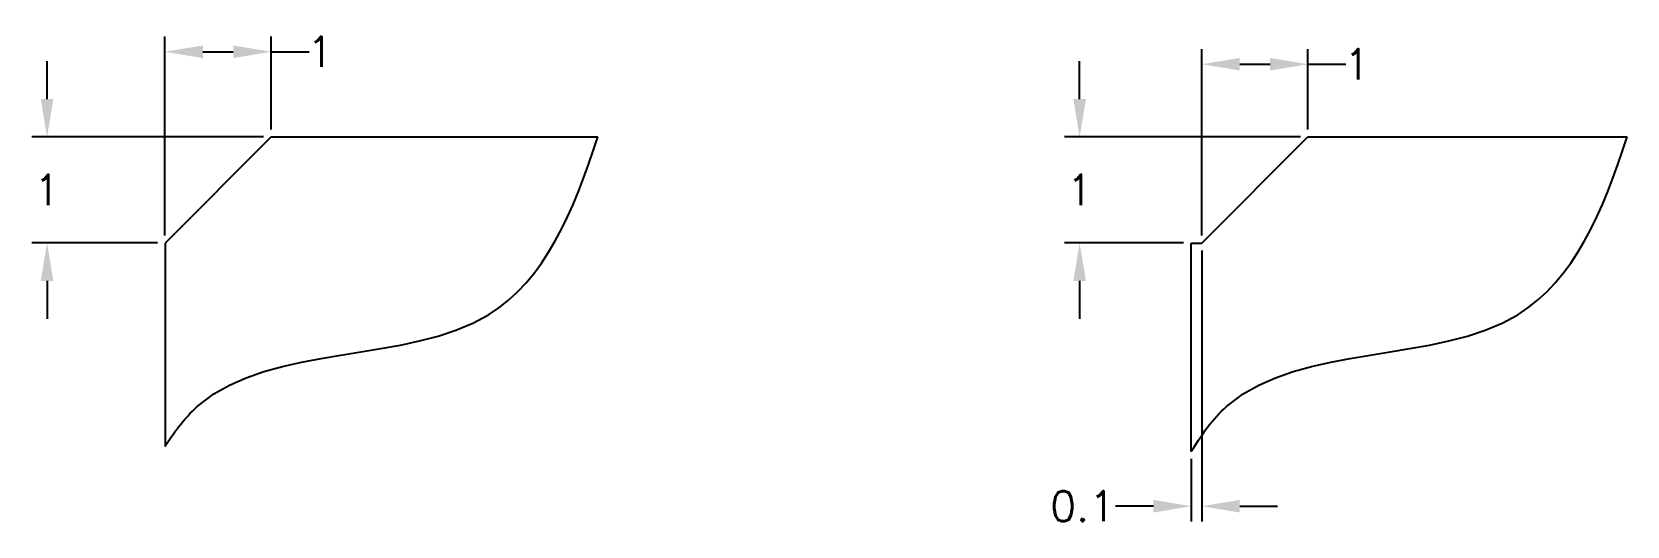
# Model space of a CAD drawing. Header units: millimetres. Extents: x 57 to 1212, y -970 to 358.
# Drawn here: x 345.44 to 360.48, y -540.34 to -535.68 of the extents above; entities that cross this region are included whole.
import ezdxf

# ---------------------------------------------------------------- set-up
doc = ezdxf.new("R2010")
doc.units = ezdxf.units.MM
doc.header["$LTSCALE"] = 0.3
doc.linetypes.add('PHANTOM2', pattern=[31.75, 15.875, -3.175, 3.175, -3.175, 3.175, -3.175])
doc.layers.add('DIM', color=3, linetype='Continuous')
doc.layers.add('PHANTOM', color=4, linetype='PHANTOM2')
doc.styles.get("Standard").update_dxf_attribs({"font": 'simplex.shx'})
doc.dimstyles.new('ASECL', dxfattribs={"dimscale": 0, "dimtxt": 2, "dimasz": 2.5, "dimexe": 1, "dimexo": 0.5, "dimgap": 0.5, "dimtad": 0, "dimtih": 1, "dimtoh": 1, "dimdec": 3, "dimzin": 9, "dimdsep": 46, "dimtxsty": 'Standard', "dimcen": 0.7, "dimclrd": 256, "dimclre": 256, "dimclrt": 2, "dimadec": 0, "dimazin": 3, "dimtfac": 1, "dimtdec": 3, "dimtofl": 0, "dimtmove": 0, "dimatfit": 3, "dimfxl": 0, "dimtolj": 1, "dimtzin": 0, "dimlwd": -1, "dimlwe": -1, "dimarcsym": 0})

# ---------------------------------------------------------------- blocks, each defined once
blk = doc.blocks.new('*D9')
at = {"layer": 'DEFPOINTS', "color": 0}
for p in [(347.697, -535.869), (347.697, -536.672), (346.697, -537.672)]:
    blk.add_point(p, dxfattribs=at)
at = {"layer": 'DIM'}
for p, q in [((346.697, -537.601), (346.697, -535.726)), ((347.697, -536.601), (347.697, -535.726)), ((347.055, -535.869), (347.34, -535.869)), ((347.697, -535.869), (348.055, -535.869))]:
    blk.add_line(p, q, dxfattribs=at)
for points in [[(347.055, -535.81), (347.055, -535.929), (346.697, -535.869)], [(347.34, -535.81), (347.34, -535.929), (347.697, -535.869)]]:
    blk.add_solid(points, dxfattribs=at)
at = {"layer": 'DIM', "color": 2, "insert": (348.16, -535.869), "char_height": 0.2857, "attachment_point": 5}
blk.add_mtext('\\A1;1', dxfattribs=at)
blk = doc.blocks.new('*D10')
at = {"layer": 'DEFPOINTS', "color": 0}
for p in [(347.697, -536.672), (345.585, -537.672), (346.697, -537.672)]:
    blk.add_point(p, dxfattribs=at)
at = {"layer": 'DIM'}
for p, q in [((345.585, -536.315), (345.585, -535.958)), ((347.626, -536.672), (345.442, -536.672)), ((346.626, -537.672), (345.442, -537.672)), ((345.585, -538.03), (345.585, -538.387))]:
    blk.add_line(p, q, dxfattribs=at)
for points in [[(345.526, -536.315), (345.645, -536.315), (345.585, -536.672)], [(345.526, -538.03), (345.645, -538.03), (345.585, -537.672)]]:
    blk.add_solid(points, dxfattribs=at)
at = {"layer": 'DIM', "color": 2, "insert": (345.585, -537.172), "char_height": 0.2857, "attachment_point": 5}
blk.add_mtext('\\A1;1', dxfattribs=at)
blk = doc.blocks.new('*D11')
at = {"layer": 'DEFPOINTS', "color": 0}
for p in [(356.473, -537.672), (356.373, -539.638), (356.473, -540.154)]:
    blk.add_point(p, dxfattribs=at)
at = {"layer": 'DIM'}
for p, q in [((356.473, -537.744), (356.473, -540.297)), ((356.373, -539.709), (356.373, -540.297)), ((356.016, -540.154), (355.658, -540.154)), ((356.83, -540.154), (357.187, -540.154))]:
    blk.add_line(p, q, dxfattribs=at)
for points in [[(356.016, -540.095), (356.016, -540.214), (356.373, -540.154)], [(356.83, -540.095), (356.83, -540.214), (356.473, -540.154)]]:
    blk.add_solid(points, dxfattribs=at)
at = {"layer": 'DIM', "color": 2, "insert": (355.349, -540.154), "char_height": 0.2857, "attachment_point": 5}
blk.add_mtext('\\A1;0.1', dxfattribs=at)
blk = doc.blocks.new('*D12')
at = {"layer": 'DEFPOINTS', "color": 0}
for p in [(357.473, -536.672), (355.32, -537.672), (356.373, -537.672)]:
    blk.add_point(p, dxfattribs=at)
at = {"layer": 'DIM'}
for p, q in [((355.32, -536.315), (355.32, -535.958)), ((357.401, -536.672), (355.178, -536.672)), ((356.301, -537.672), (355.178, -537.672)), ((355.32, -538.03), (355.32, -538.387))]:
    blk.add_line(p, q, dxfattribs=at)
for points in [[(355.261, -536.315), (355.38, -536.315), (355.32, -536.672)], [(355.261, -538.03), (355.38, -538.03), (355.32, -537.672)]]:
    blk.add_solid(points, dxfattribs=at)
at = {"layer": 'DIM', "color": 2, "insert": (355.32, -537.172), "char_height": 0.2857, "attachment_point": 5}
blk.add_mtext('\\A1;1', dxfattribs=at)
blk = doc.blocks.new('*D13')
at = {"layer": 'DEFPOINTS', "color": 0}
for p in [(357.473, -535.987), (357.473, -536.672), (356.473, -537.672)]:
    blk.add_point(p, dxfattribs=at)
at = {"layer": 'DIM'}
for p, q in [((356.473, -537.601), (356.473, -535.844)), ((357.473, -536.601), (357.473, -535.844)), ((356.83, -535.987), (357.116, -535.987)), ((357.473, -535.987), (357.83, -535.987))]:
    blk.add_line(p, q, dxfattribs=at)
for points in [[(356.83, -535.927), (356.83, -536.046), (356.473, -535.987)], [(357.116, -535.927), (357.116, -536.046), (357.473, -535.987)]]:
    blk.add_solid(points, dxfattribs=at)
at = {"layer": 'DIM', "color": 2, "insert": (357.935, -535.987), "char_height": 0.2857, "attachment_point": 5}
blk.add_mtext('\\A1;1', dxfattribs=at)

msp = doc.modelspace()

# ---------------------------------------------------------------- linework, layer by layer
for p, q in [((347.6975, -536.6725), (346.6975, -537.6725)), ((347.6975, -536.6725), (350.7778, -536.6725)), ((346.6975, -537.6725), (346.6975, -539.5908))]:
    msp.add_line(p, q)
at = {"color": 7, "ltscale": 0.5}
for p, q in [((356.4727, -537.6725), (357.4727, -536.6725)), ((357.4727, -536.6725), (360.4816, -536.6725)), ((356.3727, -539.6378), (356.3727, -537.6725))]:
    msp.add_line(p, q, dxfattribs=at)
at = {"linetype": 'Continuous'}
msp.add_line((356.3727, -537.6725), (356.4727, -537.6725), dxfattribs=at)
at = {"layer": 'PHANTOM', "ltscale": 3}
for points in [[(346.6975, -539.5908), (346.7906, -539.4386), (347.4595, -538.5842), (349.8935, -538.946), (350.5512, -537.3763), (350.7778, -536.6725)], [(356.3727, -539.6378), (356.4944, -539.4386), (357.1633, -538.5842), (359.5973, -538.946), (360.255, -537.3763), (360.4816, -536.6725)]]:
    msp.add_open_spline(points, degree=3, knots=[0.819086, 0.819086, 0.819086, 0.819086, 1.3572199, 4.2070347, 6.211774, 6.211774, 6.211774, 6.211774], dxfattribs=at)

# ---------------------------------------------------------------- dimensions: what is measured, and where the dimension line sits
at = {"layer": 'DIM'}
dim = msp.add_linear_dim(base=(347.6975, -535.8693), p1=(346.6975, -537.6725), p2=(347.6975, -536.6725), angle=180, dimstyle='ASECL', override={"dimscale": 0.142857}, dxfattribs=at)
dim.commit()
dim.dimension.update_dxf_attribs({"geometry": '*D9', "text_midpoint": (348.1601, -535.8693)})
for base, p1, p2, angle, picture, middle in [((357.4727, -535.9865), (356.4727, -537.6725), (357.4727, -536.6725), 180, '*D13', (357.9353, -535.9865)), ((345.5853, -537.6725), (347.6975, -536.6725), (346.6975, -537.6725), 90, '*D10', (345.5853, -537.1725)), ((355.3204, -537.6725), (357.4727, -536.6725), (356.3727, -537.6725), 90, '*D12', (355.3204, -537.1725)), ((356.4727, -540.1544), (356.3727, -539.6378), (356.4727, -537.6725), 0, '*D11', (355.3489, -540.1544))]:
    dim = msp.add_linear_dim(base=base, p1=p1, p2=p2, angle=angle, dimstyle='ASECL', override={"dimscale": 0.142857}, dxfattribs=at)
    dim.commit()
    dim.dimension.update_dxf_attribs({"geometry": picture, "text_midpoint": middle, "dimtype": 160})

doc.saveas('drawing.dxf')
